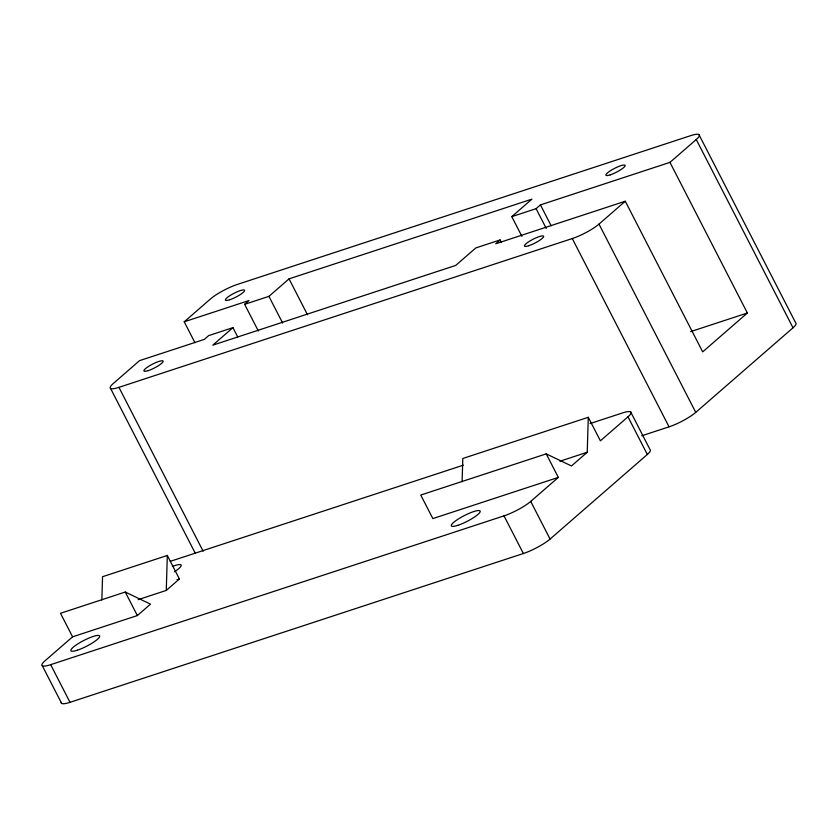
<?xml version="1.0" encoding="UTF-8"?>
<svg xmlns="http://www.w3.org/2000/svg" width="838" height="838" viewBox="0 0 838 838"><rect width="100%" height="100%" fill="white"/><g stroke="black" fill="none" stroke-linecap="round" stroke-linejoin="round"><path stroke-width="1.26" d="M101.848 600.018L102.55 576.712L167.317 555.458L179.416 578.995L166.27 590.423L138.165 599.652M166.27 590.423L167.317 555.458M462.105 481.787L462.806 458.48L588.286 417.293L600.385 440.83L627.987 416.821L647.334 454.479L550.074 539.064A21.599 4.263 -27.2 0 1 523.373 553.52L70.015 702.317A21.599 4.263 -27.2 0 1 61.247 702.338M546.229 453.871L558.328 477.409L432.848 518.586L420.749 495.049L546.229 453.871L571.474 465.97L587.239 452.258L588.286 417.293M194.94 342.658L184.224 321.802L210.516 298.936A21.599 4.263 -27.2 0 1 237.217 284.48L690.575 135.683A21.599 4.263 -27.2 0 1 696.252 139.517L793.01 327.794L695.75 412.38A21.599 4.263 -27.2 0 1 669.049 426.835L641.719 435.802M258.366 331.031L244.633 304.33L248.991 300.538L184.224 321.802M237.72 336.939L232.943 327.648L212.821 345.151L455.683 265.437L475.816 247.933L500.097 239.961L501.292 242.287M244.633 304.33L268.925 296.359L289.047 278.855L531.921 199.14L511.788 216.644L521.938 236.389M500.097 239.961L495.75 243.753L625.274 201.235L702.684 351.866L747.37 313.003L669.96 162.373L696.252 139.517M511.788 216.644L536.079 208.672L540.437 204.891L669.96 162.373M72.592 636.828L60.493 613.29L125.26 592.037L150.494 604.135L137.359 615.563L72.592 636.828L44.99 660.826A21.599 4.263 -27.2 0 0 50.668 664.66L70.015 702.317M232.943 327.648L208.662 335.619L204.304 339.4L139.537 360.654L113.256 383.521A21.599 4.263 -27.2 0 0 118.933 387.345L572.281 238.558A21.599 4.263 -27.2 0 0 598.992 224.102L625.274 201.235M50.668 664.66L504.015 515.862A21.599 4.263 -27.2 0 0 530.726 501.407L558.328 477.409M690.627 331.628L747.37 313.003M170.198 561.376L463.32 465.174M590.015 423.599L622.309 412.998A21.599 4.263 -27.2 0 1 627.987 416.821M176.965 579.791L179.416 578.995M559.91 461.225L587.239 452.258M698.944 134.604L795.702 322.892A21.599 4.263 -27.2 0 1 793.01 327.794M598.992 224.102L695.75 412.38M572.281 238.558L669.049 426.835M540.437 204.891L551.153 225.747M536.079 208.672L546.229 228.418M630.679 411.919L650.026 449.577A21.599 4.263 -27.2 0 1 647.334 454.479M530.726 501.407L550.074 539.064M504.015 515.862L523.373 553.52M289.047 278.855L307.504 314.774M268.925 296.359L282.647 323.059M118.933 387.345L203.152 551.226M110.564 388.423L195.38 553.468M125.26 592.037L137.359 615.563M42.298 665.739L61.645 703.396M172.398 566.415A16.194 3.205 -27.2 0 1 181.176 565.137A16.194 3.205 -27.2 0 1 174.419 571.767M457.862 525.321A16.194 3.205 -27.2 0 0 480.205 511.578A16.194 3.205 -27.2 0 0 459.172 518.481A16.194 3.205 -27.2 0 0 457.862 525.321M610.242 174.859A10.8 2.137 -27.2 0 0 625.138 165.704A10.8 2.137 -27.2 0 0 611.122 170.303A10.8 2.137 -27.2 0 0 610.242 174.859M528.757 245.723A10.8 2.137 -27.2 0 0 543.653 236.567A10.8 2.137 -27.2 0 0 529.637 241.166A10.8 2.137 -27.2 0 0 528.757 245.723M148.263 370.606A10.8 2.137 -27.2 0 0 163.159 361.45A10.8 2.137 -27.2 0 0 149.143 366.049A10.8 2.137 -27.2 0 0 148.263 370.606M229.748 299.742A10.8 2.137 -27.2 0 0 244.644 290.577A10.8 2.137 -27.2 0 0 230.628 295.186A10.8 2.137 -27.2 0 0 229.748 299.742M77.368 650.194A16.194 3.205 -27.2 0 0 99.712 636.461A16.194 3.205 -27.2 0 0 78.678 643.364A16.194 3.205 -27.2 0 0 77.368 650.194"/></g></svg>
